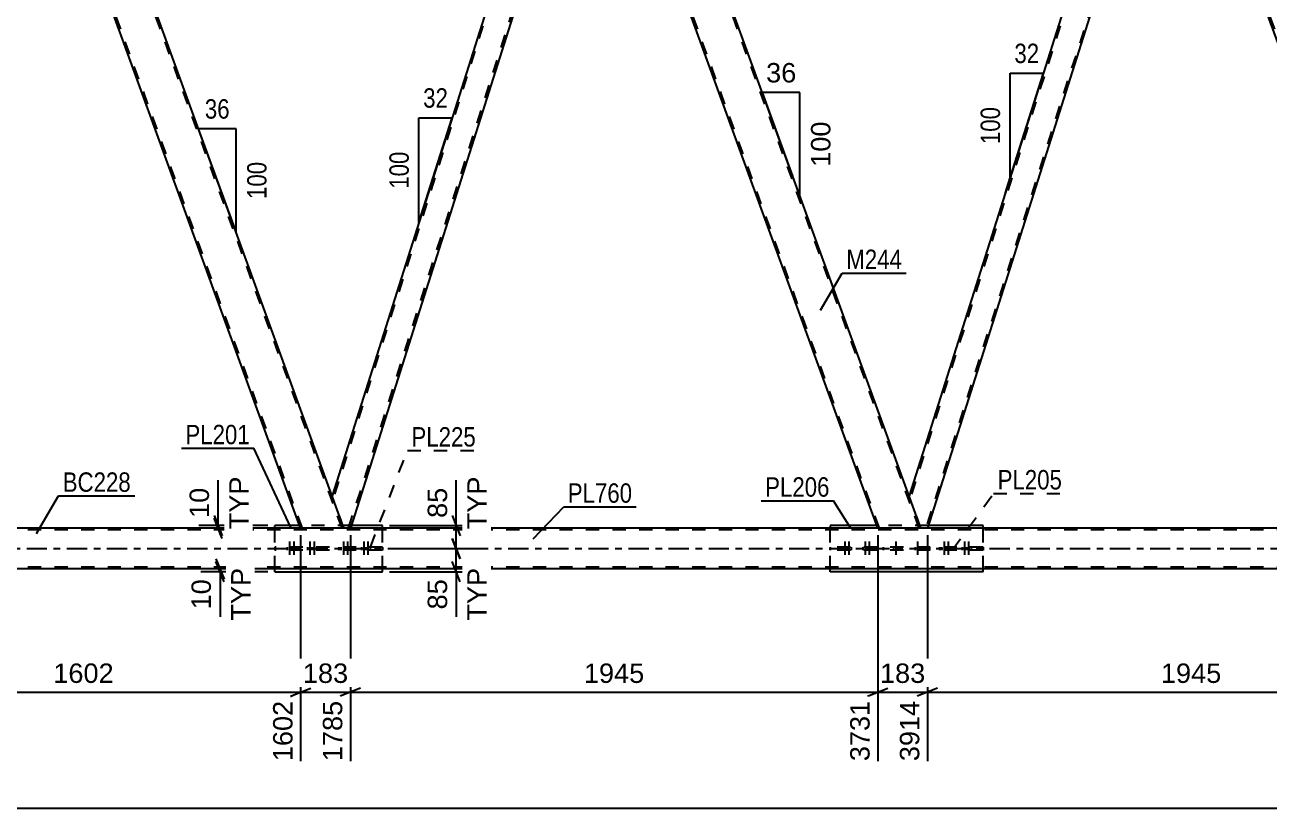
# Model space of a CAD drawing. Header units: millimetres. Extents: x -55 to 786, y -403 to 191.
# Drawn here: x 65.7 to 249.2, y -163.3 to -47.7 of the extents above; entities that cross this region are included whole.
import ezdxf

# ---------------------------------------------------------------- set-up
doc = ezdxf.new("R2010")
doc.units = ezdxf.units.MM
doc.linetypes.add('DXK_LINE_DOT2', pattern=[3.9198, 1.9599, -1.9599])
doc.linetypes.add('DXK_LINE_DOT3', pattern=[5.9187, 2.979, -0.9799, 0.9799, -0.9799])
doc.styles.add('Arial', font='ARIAL.TTF', dxfattribs={"height": 0.2})
doc.styles.add('Arial Narrow', font='ARIALN.TTF', dxfattribs={"height": 0.2})

# ---------------------------------------------------------------- blocks, each defined once
blk = doc.blocks.new('Part-318883748-3147 - 3033')
at = {"color": 7, "linetype": 'DXK_LINE_DOT2'}
for p, q in [((722.69, -122.24), (42.27, -122.21)), ((112.74, -121.98), (106.35, -121.98)), ((197.87, -121.98), (191.49, -121.98)), ((722.69, -127.76), (42.27, -127.73))]:
    blk.add_line(p, q, dxfattribs=at)
at = {"color": 2, "linetype": 'Continuous'}
for p, q in [((106.35, -121.98), (46.27, -121.97)), ((191.49, -121.98), (112.74, -121.98)), ((276.62, -121.98), (197.87, -121.98)), ((722.69, -128), (46.27, -127.97))]:
    blk.add_line(p, q, dxfattribs=at)
at = {"color": 7, "linetype": 'DXK_LINE_DOT3'}
blk.add_line((42.27, -124.97), (722.69, -125), dxfattribs=at)
blk = doc.blocks.new('Bolt-318883748-3121 - 3033')
at = {"color": 1, "linetype": 'DXK_LINE_DOT2'}
for p, q in [((104.35, -124.74), (104.35, -125.22)), ((104.71, -123.94), (104.71, -126.94)), ((105, -124.74), (105, -125.22)), ((105.07, -124.74), (105.07, -125.22)), ((105.36, -123.94), (105.36, -126.94)), ((105.72, -124.74), (105.72, -125.22)), ((107.34, -124.74), (107.34, -125.22)), ((107.7, -123.94), (107.7, -126.94)), ((107.98, -124.74), (107.98, -125.22)), ((108.06, -124.74), (108.06, -125.22)), ((108.35, -123.94), (108.34, -126.94)), ((108.7, -124.74), (108.7, -125.22))]:
    blk.add_line(p, q, dxfattribs=at)
blk = doc.blocks.new('Part-318883748-3152 - 3033')
at = {"color": 2, "linetype": 'Continuous'}
for p, q in [((106.21, -121.58), (102.53, -121.58)), ((102.53, -121.98), (102.53, -121.58)), ((118.44, -121.58), (113.81, -121.58)), ((118.44, -121.98), (118.44, -121.58)), ((102.53, -128.38), (102.53, -127.98)), ((102.53, -128.38), (118.44, -128.38)), ((118.44, -128.38), (118.44, -127.98))]:
    blk.add_line(p, q, dxfattribs=at)
at = {"color": 7, "linetype": 'DXK_LINE_DOT2'}
for p, q in [((102.53, -127.98), (102.53, -121.98)), ((113.81, -121.58), (106.21, -121.58)), ((118.44, -127.98), (118.44, -121.98))]:
    blk.add_line(p, q, dxfattribs=at)
blk = doc.blocks.new('Bolt-318883748-3290 - 3033')
at = {"color": 1, "linetype": 'DXK_LINE_DOT2'}
for p, q in [((186.26, -124.74), (186.26, -125.22)), ((186.62, -123.94), (186.62, -126.94)), ((186.86, -124.74), (186.86, -125.22)), ((186.98, -124.74), (186.98, -125.22)), ((187.22, -123.94), (187.22, -126.94)), ((187.58, -124.74), (187.58, -125.22)), ((189.28, -124.74), (189.28, -125.22)), ((189.64, -123.94), (189.64, -126.94)), ((189.88, -124.74), (189.88, -125.22)), ((190, -124.74), (190, -125.22)), ((190.24, -123.94), (190.24, -126.94)), ((190.6, -124.74), (190.6, -125.22))]:
    blk.add_line(p, q, dxfattribs=at)
blk = doc.blocks.new('Bolt-318883748-3291 - 3033')
at = {"color": 1, "linetype": 'DXK_LINE_DOT2'}
for p, q in [((193.8, -124.74), (193.8, -125.22)), ((193.8, -124.74), (193.8, -125.22)), ((194.16, -123.94), (194.16, -126.94)), ((194.16, -123.94), (194.16, -126.94)), ((194.52, -124.74), (194.52, -125.22)), ((194.52, -124.74), (194.52, -125.22)), ((197, -124.74), (197, -125.22)), ((197, -124.74), (197, -125.22)), ((197.36, -123.94), (197.36, -126.94)), ((197.36, -123.94), (197.36, -126.94)), ((197.72, -124.74), (197.72, -125.22)), ((197.72, -124.74), (197.72, -125.22))]:
    blk.add_line(p, q, dxfattribs=at)
blk = doc.blocks.new('Bolt-318883748-3354 - 3033')
at = {"color": 1, "linetype": 'DXK_LINE_DOT2'}
for p, q in [((200.92, -124.74), (200.92, -125.22)), ((201.28, -123.94), (201.28, -126.94)), ((201.52, -124.74), (201.52, -125.22)), ((201.64, -124.74), (201.64, -125.22)), ((201.88, -123.94), (201.88, -126.94)), ((202.24, -124.74), (202.24, -125.22)), ((203.94, -124.74), (203.94, -125.22)), ((204.3, -123.94), (204.3, -126.94)), ((204.54, -124.74), (204.54, -125.22)), ((204.66, -124.74), (204.66, -125.22)), ((204.9, -123.94), (204.9, -126.94)), ((205.26, -124.74), (205.26, -125.22))]:
    blk.add_line(p, q, dxfattribs=at)
blk = doc.blocks.new('Part-318883748-3302 - 3033')
at = {"color": 7, "linetype": 'DXK_LINE_DOT2'}
for p, q in [((118.44, -124.74), (102.53, -124.74)), ((102.53, -124.74), (102.53, -125.22)), ((108.98, -124.74), (108.98, -125.22)), ((112.03, -125.22), (112.03, -124.74)), ((118.44, -124.74), (118.44, -125.22)), ((118.44, -125.22), (102.53, -125.22))]:
    blk.add_line(p, q, dxfattribs=at)
blk = doc.blocks.new('Part-318883748-3318 - 3033')
at = {"color": 7, "linetype": 'DXK_LINE_DOT2'}
for p, q in [((207.06, -124.74), (184.46, -124.74)), ((184.46, -124.74), (184.46, -125.22)), ((190.86, -124.74), (190.86, -125.22)), ((192.36, -125.22), (192.36, -124.74)), ((199.16, -125.22), (199.16, -124.74)), ((200.65, -125.22), (200.65, -124.74)), ((207.06, -124.74), (207.06, -125.22)), ((207.06, -125.22), (184.46, -125.22))]:
    blk.add_line(p, q, dxfattribs=at)
blk = doc.blocks.new('Part-318883748-3444 - 3033')
at = {"color": 2, "linetype": 'Continuous'}
for p, q in [((191.49, -121.98), (148.19, -3)), ((148.19, -3), (154.57, -3)), ((197.87, -121.98), (154.57, -3)), ((197.83, -121.98), (191.49, -121.98)), ((197.87, -121.98), (197.83, -121.98))]:
    blk.add_line(p, q, dxfattribs=at)
at = {"color": 7, "linetype": 'DXK_LINE_DOT2'}
for p, q in [((191.74, -121.98), (148.44, -3)), ((197.62, -121.98), (154.32, -3))]:
    blk.add_line(p, q, dxfattribs=at)
blk = doc.blocks.new('Part-318883748-3449 - 3033')
at = {"color": 2, "linetype": 'Continuous'}
for p, q in [((106.35, -121.98), (63.05, -3)), ((63.05, -3), (69.44, -3)), ((112.74, -121.98), (69.44, -3)), ((112.7, -121.98), (106.35, -121.98)), ((112.74, -121.98), (112.7, -121.98))]:
    blk.add_line(p, q, dxfattribs=at)
at = {"color": 7, "linetype": 'DXK_LINE_DOT2'}
for p, q in [((106.61, -121.98), (63.31, -3)), ((112.48, -121.98), (69.18, -3))]:
    blk.add_line(p, q, dxfattribs=at)
blk = doc.blocks.new('Part-318883748-3535 - 3033')
at = {"color": 2, "linetype": 'Continuous'}
for p, q in [((191.34, -121.58), (184.46, -121.58)), ((184.46, -121.58), (184.46, -121.98)), ((207.06, -121.58), (198.95, -121.58)), ((207.06, -121.98), (207.06, -121.58)), ((184.46, -128.38), (184.46, -127.98)), ((207.06, -128.38), (184.46, -128.38)), ((207.06, -128.38), (207.06, -127.98))]:
    blk.add_line(p, q, dxfattribs=at)
at = {"color": 7, "linetype": 'DXK_LINE_DOT2'}
for p, q in [((184.46, -127.98), (184.46, -121.98)), ((198.95, -121.58), (191.34, -121.58)), ((207.06, -127.98), (207.06, -121.98))]:
    blk.add_line(p, q, dxfattribs=at)
blk = doc.blocks.new('Part-318883748-3555 - 3033')
at = {"color": 2, "linetype": 'Continuous'}
for p, q in [((276.62, -121.98), (233.32, -3)), ((233.32, -3), (239.7, -3)), ((283.01, -121.98), (239.7, -3)), ((282.97, -121.98), (276.62, -121.98)), ((283.01, -121.98), (282.97, -121.98))]:
    blk.add_line(p, q, dxfattribs=at)
at = {"color": 7, "linetype": 'DXK_LINE_DOT2'}
for p, q in [((276.88, -121.98), (233.57, -3)), ((282.75, -121.98), (239.45, -3))]:
    blk.add_line(p, q, dxfattribs=at)
blk = doc.blocks.new('Part-318883748-3601 - 3033')
at = {"color": 2, "linetype": 'Continuous'}
for p, q in [((232.36, -3), (196.14, -117.21)), ((235.05, -7.75), (198.82, -121.98))]:
    blk.add_line(p, q, dxfattribs=at)
at = {"color": 7, "linetype": 'DXK_LINE_DOT2'}
for p, q in [((232.61, -3), (196.27, -117.58)), ((233.32, -3), (232.36, -3)), ((233.32, -3), (235.05, -7.75)), ((234.91, -7.38), (198.57, -121.98)), ((197.87, -121.98), (196.14, -117.21)), ((198.82, -121.98), (197.87, -121.98))]:
    blk.add_line(p, q, dxfattribs=at)
blk = doc.blocks.new('Part-318883748-3606 - 3033')
at = {"color": 2, "linetype": 'Continuous'}
for p, q in [((147.22, -3), (111, -117.21)), ((149.91, -7.75), (113.69, -121.98))]:
    blk.add_line(p, q, dxfattribs=at)
at = {"color": 7, "linetype": 'DXK_LINE_DOT2'}
for p, q in [((147.47, -3), (111.14, -117.58)), ((148.19, -3), (147.22, -3)), ((148.19, -3), (149.91, -7.75)), ((113.43, -121.98), (149.78, -7.38)), ((112.74, -121.98), (111, -117.21)), ((113.69, -121.98), (112.74, -121.98))]:
    blk.add_line(p, q, dxfattribs=at)
blk = doc.blocks.new('Bolt-318883748-3687 - 3033')
at = {"color": 1, "linetype": 'DXK_LINE_DOT2'}
for p, q in [((112.29, -124.74), (112.29, -125.22)), ((112.65, -123.94), (112.65, -126.94)), ((112.9, -124.74), (112.9, -125.22)), ((113.01, -124.74), (113.01, -125.22)), ((113.26, -123.94), (113.26, -126.94)), ((113.62, -124.74), (113.62, -125.22)), ((115.31, -124.74), (115.31, -125.22)), ((115.67, -123.94), (115.67, -126.94)), ((115.91, -124.74), (115.91, -125.22)), ((116.03, -124.74), (116.03, -125.22)), ((116.27, -123.94), (116.27, -126.94)), ((116.63, -124.74), (116.63, -125.22))]:
    blk.add_line(p, q, dxfattribs=at)
blk = doc.blocks.new('StraightDimension-318883748-4050 - 3033')
at = {"color": 7, "linetype": 'Continuous'}
for p, q in [((128.71, -123.48), (129.91, -126.48)), ((119.44, -124.98), (131.71, -124.98)), ((129.31, -128.38), (129.31, -124.98)), ((119.44, -128.38), (131.71, -128.38)), ((129.91, -129.88), (128.71, -126.88))]:
    blk.add_line(p, q, dxfattribs=at)
at = {"color": 0}
blk.add_wipeout([(128.56, -128.9), (124.36, -128.9), (124.36, -134.55), (128.56, -134.55)], dxfattribs=at)
at = {"color": 7, "linetype": 'Continuous'}
blk.add_line((129.31, -128.38), (129.31, -135.07), dxfattribs=at)
at = {"color": 3, "style": 'Arial'}
blk.add_text('85', height=2.865, rotation=90.0002, dxfattribs=at).set_placement((127.96, -133.95))
at = {"color": 0, "linetype": 'Continuous'}
blk.add_wipeout([(134.41, -127.24), (130.21, -127.24), (130.21, -136.21), (134.41, -136.21)], dxfattribs=at)
at = {"color": 7, "linetype": 'Continuous'}
blk.add_line((129.31, -128.38), (129.31, -135.07), dxfattribs=at)
at = {"color": 3, "linetype": 'Continuous', "style": 'Arial'}
blk.add_text('TYP', height=2.865, rotation=90.0002, dxfattribs=at).set_placement((133.81, -135.61))
blk = doc.blocks.new('StraightDimension-318883748-4297 - 3033')
at = {"color": 7, "linetype": 'Continuous'}
for p, q in [((106.35, -122.98), (106.35, -156.35)), ((42.27, -128.97), (42.27, -149.68)), ((43.77, -145.55), (40.77, -146.75)), ((42.27, -146.15), (106.35, -146.15)), ((104.85, -146.75), (107.85, -145.55))]:
    blk.add_line(p, q, dxfattribs=at)
at = {"color": 0}
blk.add_wipeout([(79.36, -145.4), (79.36, -141.2), (69.26, -141.2), (69.26, -145.4)], dxfattribs=at)
at = {"color": 0, "linetype": 'Continuous'}
for points in [[(41.67, -146.85), (37.47, -146.85), (37.47, -150.28), (41.67, -150.28)], [(105.75, -146.85), (101.55, -146.85), (101.55, -156.95), (105.75, -156.95)]]:
    blk.add_wipeout(points, dxfattribs=at)
at = {"color": 3, "style": 'Arial'}
blk.add_text('1602', height=2.865, dxfattribs=at).set_placement((69.86, -144.8))
at = {"color": 3, "linetype": 'Continuous', "style": 'Arial'}
for s, height, p in [('0', 2.87, (41.07, -149.68)), ('1602', 2.865, (105.15, -156.35))]:
    blk.add_text(s, height=height, rotation=90.0002, dxfattribs=at).set_placement(p)
blk = doc.blocks.new('AngleDimension-318883748-10701 - 3033')
at = {"color": 7, "linetype": 'Continuous'}
for p, q in [((211.03, -54.81), (215.93, -54.81)), ((211.03, -70.25), (215.93, -54.81)), ((211.03, -70.25), (211.03, -54.81)), ((210.32, -72.47), (211.03, -70.25))]:
    blk.add_line(p, q, dxfattribs=at)
at = {"color": 0}
for points in [[(215.91, -53.91), (215.91, -49.71), (211.05, -49.71), (211.05, -53.91)], [(210.13, -59.19), (205.93, -59.19), (205.93, -65.87), (210.13, -65.87)]]:
    blk.add_wipeout(points, dxfattribs=at)
at = {"color": 3, "style": 'Arial Narrow'}
blk.add_text('32', height=2.863, dxfattribs=at).set_placement((211.65, -53.31))
blk.add_text('100', height=2.863, rotation=90.0002, dxfattribs=at).set_placement((209.53, -65.27))
blk = doc.blocks.new('AngleDimension-318883748-10673 - 3033')
at = {"color": 7, "linetype": 'Continuous'}
for p, q in [((96.21, -76.56), (91.28, -63.01)), ((96.82, -63.01), (91.28, -63.01)), ((96.82, -78.24), (91.28, -63.01)), ((96.82, -78.24), (96.82, -63.01))]:
    blk.add_line(p, q, dxfattribs=at)
at = {"color": 0}
for points in [[(96.48, -62.11), (96.48, -57.91), (91.62, -57.91), (91.62, -62.11)], [(101.92, -67.28), (97.72, -67.28), (97.72, -73.97), (101.92, -73.97)]]:
    blk.add_wipeout(points, dxfattribs=at)
at = {"color": 3, "style": 'Arial Narrow'}
blk.add_text('36', height=2.863, dxfattribs=at).set_placement((92.22, -61.51))
blk.add_text('100', height=2.863, rotation=90.0002, dxfattribs=at).set_placement((101.32, -73.37))
blk = doc.blocks.new('StraightDimension-318883748-4452 - 3033')
at = {"color": 7, "linetype": 'Continuous'}
for p, q in [((93.58, -120.08), (94.78, -123.08)), ((94.78, -123.48), (93.58, -120.48)), ((101.53, -121.58), (91.33, -121.58)), ((101.53, -121.98), (91.33, -121.98)), ((94.18, -121.98), (94.18, -121.58))]:
    blk.add_line(p, q, dxfattribs=at)
at = {"color": 0}
blk.add_wipeout([(93.43, -115.4), (89.23, -115.4), (89.23, -121.05), (93.43, -121.05)], dxfattribs=at)
at = {"color": 7, "linetype": 'Continuous'}
blk.add_line((94.18, -121.58), (94.18, -114.88), dxfattribs=at)
at = {"color": 3, "style": 'Arial'}
blk.add_text('10', height=2.865, rotation=90.0002, dxfattribs=at).set_placement((92.83, -120.45))
at = {"color": 0, "linetype": 'Continuous'}
blk.add_wipeout([(99.28, -113.74), (95.08, -113.74), (95.08, -122.72), (99.28, -122.72)], dxfattribs=at)
at = {"color": 7, "linetype": 'Continuous'}
blk.add_line((94.18, -121.58), (94.18, -114.88), dxfattribs=at)
at = {"color": 3, "linetype": 'Continuous', "style": 'Arial'}
blk.add_text('TYP', height=2.865, rotation=90.0002, dxfattribs=at).set_placement((98.68, -122.12))
blk = doc.blocks.new('StraightDimension-318883748-4041 - 3033')
at = {"color": 7, "linetype": 'Continuous'}
for p, q in [((128.71, -120.08), (129.91, -123.08)), ((119.44, -121.58), (131.71, -121.58)), ((129.31, -124.98), (129.31, -121.58)), ((129.91, -126.48), (128.71, -123.48)), ((119.44, -124.98), (131.71, -124.98))]:
    blk.add_line(p, q, dxfattribs=at)
at = {"color": 0}
blk.add_wipeout([(128.56, -115.41), (124.36, -115.41), (124.36, -121.05), (128.56, -121.05)], dxfattribs=at)
at = {"color": 7, "linetype": 'Continuous'}
blk.add_line((129.31, -121.58), (129.31, -114.88), dxfattribs=at)
at = {"color": 3, "style": 'Arial'}
blk.add_text('85', height=2.865, rotation=90.0002, dxfattribs=at).set_placement((127.96, -120.45))
at = {"color": 0, "linetype": 'Continuous'}
blk.add_wipeout([(134.41, -113.74), (130.21, -113.74), (130.21, -122.72), (134.41, -122.72)], dxfattribs=at)
at = {"color": 7, "linetype": 'Continuous'}
blk.add_line((129.31, -121.58), (129.31, -114.88), dxfattribs=at)
at = {"color": 3, "linetype": 'Continuous', "style": 'Arial'}
blk.add_text('TYP', height=2.865, rotation=90.0002, dxfattribs=at).set_placement((133.81, -122.12))
blk = doc.blocks.new('AngleDimension-318883748-4587 - 3033')
at = {"color": 7, "linetype": 'Continuous'}
for p, q in [((178.96, -70.01), (174.47, -57.67)), ((180.01, -57.67), (174.47, -57.67)), ((180.01, -72.9), (174.47, -57.67)), ((180.01, -72.9), (180.01, -57.67))]:
    blk.add_line(p, q, dxfattribs=at)
at = {"color": 0}
for points in [[(180.06, -56.77), (180.06, -52.57), (174.42, -52.57), (174.42, -56.77)], [(185.11, -61.35), (180.91, -61.35), (180.91, -69.22), (185.11, -69.22)]]:
    blk.add_wipeout(points, dxfattribs=at)
at = {"color": 3, "style": 'Arial'}
blk.add_text('36', height=2.865, dxfattribs=at).set_placement((175.02, -56.17))
blk.add_text('100', height=2.865, rotation=90.0002, dxfattribs=at).set_placement((184.51, -68.62))
blk = doc.blocks.new('StraightDimension-318883748-4201 - 3033')
at = {"color": 7, "linetype": 'Continuous'}
for p, q in [((198.82, -122.98), (198.82, -156.35)), ((276.62, -122.98), (276.62, -156.35)), ((200.32, -145.55), (197.32, -146.75)), ((198.82, -146.15), (276.62, -146.15)), ((275.12, -146.75), (278.12, -145.55))]:
    blk.add_line(p, q, dxfattribs=at)
at = {"color": 0}
blk.add_wipeout([(242.77, -145.4), (242.77, -141.2), (232.67, -141.2), (232.67, -145.4)], dxfattribs=at)
at = {"color": 0, "linetype": 'Continuous'}
blk.add_wipeout([(276.02, -146.85), (271.82, -146.85), (271.82, -156.95), (276.02, -156.95)], dxfattribs=at)
at = {"color": 3, "style": 'Arial'}
blk.add_text('1945', height=2.865, dxfattribs=at).set_placement((233.27, -144.8))
at = {"color": 3, "linetype": 'Continuous', "style": 'Arial'}
blk.add_text('5859', height=2.865, rotation=90.0002, dxfattribs=at).set_placement((275.42, -156.35))
blk = doc.blocks.new('StraightDimension-318883748-4225 - 3033')
at = {"color": 7, "linetype": 'Continuous'}
for p, q in [((191.49, -122.98), (191.49, -156.35)), ((198.82, -122.98), (198.82, -156.35)), ((189.99, -146.75), (192.99, -145.55)), ((191.49, -146.15), (198.82, -146.15)), ((200.32, -145.55), (197.32, -146.75))]:
    blk.add_line(p, q, dxfattribs=at)
at = {"color": 0}
blk.add_wipeout([(199.09, -145.4), (199.09, -141.2), (191.22, -141.2), (191.22, -145.4)], dxfattribs=at)
at = {"color": 0, "linetype": 'Continuous'}
blk.add_wipeout([(198.22, -146.85), (194.02, -146.85), (194.02, -156.95), (198.22, -156.95)], dxfattribs=at)
at = {"color": 3, "style": 'Arial'}
blk.add_text('183', height=2.865, dxfattribs=at).set_placement((191.82, -144.8))
at = {"color": 3, "linetype": 'Continuous', "style": 'Arial'}
blk.add_text('3914', height=2.865, rotation=90.0002, dxfattribs=at).set_placement((197.62, -156.35))
blk = doc.blocks.new('StraightDimension-318883748-4249 - 3033')
at = {"color": 7, "linetype": 'Continuous'}
for p, q in [((113.69, -122.98), (113.69, -156.35)), ((191.49, -122.98), (191.49, -156.35)), ((115.19, -145.55), (112.19, -146.75)), ((113.69, -146.15), (191.49, -146.15)), ((189.99, -146.75), (192.99, -145.55))]:
    blk.add_line(p, q, dxfattribs=at)
at = {"color": 0}
blk.add_wipeout([(157.63, -145.4), (157.63, -141.2), (147.54, -141.2), (147.54, -145.4)], dxfattribs=at)
at = {"color": 0, "linetype": 'Continuous'}
blk.add_wipeout([(190.89, -146.85), (186.69, -146.85), (186.69, -156.95), (190.89, -156.95)], dxfattribs=at)
at = {"color": 3, "style": 'Arial'}
blk.add_text('1945', height=2.865, dxfattribs=at).set_placement((148.14, -144.8))
at = {"color": 3, "linetype": 'Continuous', "style": 'Arial'}
blk.add_text('3731', height=2.865, rotation=90.0002, dxfattribs=at).set_placement((190.29, -156.35))
blk = doc.blocks.new('StraightDimension-318883748-4273 - 3033')
at = {"color": 7, "linetype": 'Continuous'}
for p, q in [((106.35, -122.98), (106.35, -156.35)), ((113.69, -122.98), (113.69, -156.35)), ((104.85, -146.75), (107.85, -145.55)), ((106.35, -146.15), (113.69, -146.15)), ((115.19, -145.55), (112.19, -146.75))]:
    blk.add_line(p, q, dxfattribs=at)
at = {"color": 0}
blk.add_wipeout([(113.95, -145.4), (113.95, -141.2), (106.08, -141.2), (106.08, -145.4)], dxfattribs=at)
at = {"color": 0, "linetype": 'Continuous'}
blk.add_wipeout([(113.09, -146.85), (108.89, -146.85), (108.89, -156.95), (113.09, -156.95)], dxfattribs=at)
at = {"color": 3, "style": 'Arial'}
blk.add_text('183', height=2.865, dxfattribs=at).set_placement((106.68, -144.8))
at = {"color": 3, "linetype": 'Continuous', "style": 'Arial'}
blk.add_text('1785', height=2.865, rotation=90.0002, dxfattribs=at).set_placement((112.49, -156.35))
blk = doc.blocks.new('StraightDimension-318883748-4435 - 3033')
at = {"color": 7, "linetype": 'Continuous'}
for p, q in [((93.86, -126.48), (95.06, -129.48)), ((101.53, -127.98), (91.61, -127.98)), ((101.53, -128.38), (91.61, -128.38)), ((95.06, -129.88), (93.86, -126.88)), ((94.46, -128.38), (94.46, -127.98))]:
    blk.add_line(p, q, dxfattribs=at)
at = {"color": 0}
blk.add_wipeout([(93.71, -128.9), (89.51, -128.9), (89.51, -134.55), (93.71, -134.55)], dxfattribs=at)
at = {"color": 7, "linetype": 'Continuous'}
blk.add_line((94.46, -128.38), (94.46, -135.07), dxfattribs=at)
at = {"color": 3, "style": 'Arial'}
blk.add_text('10', height=2.865, rotation=90.0002, dxfattribs=at).set_placement((93.11, -133.95))
at = {"color": 0, "linetype": 'Continuous'}
blk.add_wipeout([(99.56, -127.24), (95.36, -127.24), (95.36, -136.21), (99.56, -136.21)], dxfattribs=at)
at = {"color": 7, "linetype": 'Continuous'}
blk.add_line((94.46, -128.38), (94.46, -135.07), dxfattribs=at)
at = {"color": 3, "linetype": 'Continuous', "style": 'Arial'}
blk.add_text('TYP', height=2.865, rotation=90.0002, dxfattribs=at).set_placement((98.96, -135.61))
blk = doc.blocks.new('StraightDimension-318883748-4494 - 3033')
at = {"color": 7, "linetype": 'Continuous'}
blk.add_line((-0.64, -163.28), (735.59, -163.28), dxfattribs=at)
blk = doc.blocks.new('AngleDimension-318883748-10687 - 3033')
at = {"color": 7, "linetype": 'Continuous'}
for p, q in [((123.81, -61.39), (128.7, -61.39)), ((123.81, -76.83), (128.7, -61.39)), ((123.81, -76.83), (123.81, -61.39)), ((124.09, -75.95), (123.81, -76.83))]:
    blk.add_line(p, q, dxfattribs=at)
at = {"color": 0}
for points in [[(128.68, -60.49), (128.68, -56.29), (123.83, -56.29), (123.83, -60.49)], [(122.91, -65.77), (118.71, -65.77), (118.71, -72.46), (122.91, -72.46)]]:
    blk.add_wipeout(points, dxfattribs=at)
at = {"color": 3, "style": 'Arial Narrow'}
blk.add_text('32', height=2.863, dxfattribs=at).set_placement((124.43, -59.89))
blk.add_text('100', height=2.863, rotation=90.0002, dxfattribs=at).set_placement((122.31, -71.86))
blk = doc.blocks.new('Mark-318883748-3531 - 3033')
at = {"color": 0}
blk.add_wipeout([(184.38, -117.31), (184.38, -114.31), (174.88, -114.31), (174.88, -117.31)], dxfattribs=at)
blk.add_wipeout([(184.38, -117.31), (184.38, -114.31), (174.88, -114.31), (174.88, -117.31)], dxfattribs=at)
at = {"color": 30, "linetype": 'Continuous'}
for p in [(174.28, -117.91), (187.49, -121.93)]:
    blk.add_line(p, (184.98, -117.91), dxfattribs=at)
at = {"color": 3, "style": 'Arial Narrow'}
blk.add_text('PL206', height=2.863, dxfattribs=at).set_placement((174.88, -117.31))
blk = doc.blocks.new('Mark-318883748-3148 - 3033')
at = {"color": 0}
blk.add_wipeout([(98.85, -109.57), (98.85, -106.57), (89.35, -106.57), (89.35, -109.57)], dxfattribs=at)
blk.add_wipeout([(98.85, -109.57), (98.85, -106.57), (89.35, -106.57), (89.35, -109.57)], dxfattribs=at)
at = {"color": 30, "linetype": 'Continuous'}
for p in [(88.75, -110.17), (104.89, -121.87)]:
    blk.add_line(p, (99.45, -110.17), dxfattribs=at)
at = {"color": 3, "style": 'Arial Narrow'}
blk.add_text('PL201', height=2.863, dxfattribs=at).set_placement((89.35, -109.57))
blk = doc.blocks.new('Mark-318883748-3143 - 3033')
at = {"color": 0}
blk.add_wipeout([(81.3, -116.59), (81.3, -113.59), (71.25, -113.59), (71.25, -116.59)], dxfattribs=at)
blk.add_wipeout([(81.3, -116.59), (81.3, -113.59), (71.25, -113.59), (71.25, -116.59)], dxfattribs=at)
at = {"color": 30, "linetype": 'Continuous'}
for p, q in [((67.39, -122.76), (70.65, -117.19)), ((70.65, -117.19), (81.9, -117.19))]:
    blk.add_line(p, q, dxfattribs=at)
at = {"color": 3, "style": 'Arial Narrow'}
blk.add_text('BC228', height=2.863, dxfattribs=at).set_placement((71.25, -116.59))
blk = doc.blocks.new('Mark-318883748-3298 - 3033')
at = {"color": 0}
blk.add_wipeout([(132.2, -109.91), (132.2, -106.91), (122.7, -106.91), (122.7, -109.91)], dxfattribs=at)
blk.add_wipeout([(132.2, -109.91), (132.2, -106.91), (122.7, -106.91), (122.7, -109.91)], dxfattribs=at)
at = {"color": 30, "linetype": 'DXK_LINE_DOT2'}
for p, q in [((116.65, -124.74), (122.1, -110.51)), ((122.1, -110.51), (132.8, -110.51))]:
    blk.add_line(p, q, dxfattribs=at)
at = {"color": 3, "style": 'Arial Narrow'}
blk.add_text('PL225', height=2.863, dxfattribs=at).set_placement((122.7, -109.91))
blk = doc.blocks.new('Mark-318883748-3314 - 3033')
at = {"color": 0}
blk.add_wipeout([(218.68, -116.24), (218.68, -113.24), (209.18, -113.24), (209.18, -116.24)], dxfattribs=at)
blk.add_wipeout([(218.68, -116.24), (218.68, -113.24), (209.18, -113.24), (209.18, -116.24)], dxfattribs=at)
at = {"color": 30, "linetype": 'DXK_LINE_DOT2'}
for p, q in [((202.52, -125.11), (208.58, -116.84)), ((208.58, -116.84), (219.28, -116.84))]:
    blk.add_line(p, q, dxfattribs=at)
at = {"color": 3, "style": 'Arial Narrow'}
blk.add_text('PL205', height=2.863, dxfattribs=at).set_placement((209.18, -116.24))
blk = doc.blocks.new('Mark-318883748-3440 - 3033')
at = {"color": 0}
blk.add_wipeout([(195.07, -83.71), (195.07, -80.71), (186.85, -80.71), (186.85, -83.71)], dxfattribs=at)
blk.add_wipeout([(195.07, -83.71), (195.07, -80.71), (186.85, -80.71), (186.85, -83.71)], dxfattribs=at)
at = {"color": 30, "linetype": 'Continuous'}
for p, q in [((183.03, -89.79), (186.25, -84.31)), ((186.25, -84.31), (195.67, -84.31))]:
    blk.add_line(p, q, dxfattribs=at)
at = {"color": 3, "style": 'Arial Narrow'}
blk.add_text('M244', height=2.863, dxfattribs=at).set_placement((186.85, -83.71))
blk = doc.blocks.new('Mark-318883748-3713 - 3033')
at = {"color": 0, "linetype": 'Continuous'}
blk.add_wipeout([(155.27, -118.21), (155.27, -115.21), (145.76, -115.21), (145.76, -118.21)], dxfattribs=at)
blk.add_wipeout([(155.27, -118.21), (155.27, -115.21), (145.76, -115.21), (145.76, -118.21)], dxfattribs=at)
at = {"color": 30, "linetype": 'Continuous'}
for p, q in [((140.66, -123.55), (145.16, -118.81)), ((145.16, -118.81), (155.87, -118.81))]:
    blk.add_line(p, q, dxfattribs=at)
at = {"color": 3, "linetype": 'Continuous', "style": 'Arial Narrow'}
blk.add_text('PL760', height=2.863, dxfattribs=at).set_placement((145.76, -118.21))

msp = doc.modelspace()

# ---------------------------------------------------------------- block references
for name in ['Part-318883748-3449 - 3033', 'Part-318883748-3606 - 3033', 'Part-318883748-3444 - 3033', 'Part-318883748-3601 - 3033', 'Part-318883748-3555 - 3033', 'Part-318883748-3147 - 3033', 'Part-318883748-3152 - 3033', 'Part-318883748-3535 - 3033', 'Part-318883748-3302 - 3033', 'Bolt-318883748-3121 - 3033', 'Bolt-318883748-3687 - 3033', 'Part-318883748-3318 - 3033', 'Bolt-318883748-3290 - 3033', 'Bolt-318883748-3291 - 3033', 'Bolt-318883748-3354 - 3033']:
    msp.add_blockref(name, (0, 0))

# ---------------------------------------------------------------- next in the draw order: block references
for name in ['AngleDimension-318883748-10701 - 3033', 'AngleDimension-318883748-4587 - 3033', 'AngleDimension-318883748-10673 - 3033', 'StraightDimension-318883748-4297 - 3033', 'StraightDimension-318883748-4201 - 3033', 'StraightDimension-318883748-4050 - 3033']:
    msp.add_blockref(name, (0, 0))

# ---------------------------------------------------------------- next in the draw order: block references
for name in ['StraightDimension-318883748-4452 - 3033', 'StraightDimension-318883748-4041 - 3033', 'StraightDimension-318883748-4225 - 3033', 'StraightDimension-318883748-4435 - 3033']:
    msp.add_blockref(name, (0, 0))

# ---------------------------------------------------------------- next in the draw order: block references
msp.add_blockref('StraightDimension-318883748-4249 - 3033', (0, 0))

# ---------------------------------------------------------------- next in the draw order: block references
msp.add_blockref('StraightDimension-318883748-4273 - 3033', (0, 0))

# ---------------------------------------------------------------- next in the draw order: block references
msp.add_blockref('StraightDimension-318883748-4494 - 3033', (0, 0))

# ---------------------------------------------------------------- next in the draw order: block references
for name in ['AngleDimension-318883748-10687 - 3033', 'Mark-318883748-3440 - 3033', 'Mark-318883748-3148 - 3033', 'Mark-318883748-3298 - 3033', 'Mark-318883748-3143 - 3033', 'Mark-318883748-3314 - 3033', 'Mark-318883748-3713 - 3033', 'Mark-318883748-3531 - 3033']:
    msp.add_blockref(name, (0, 0))

doc.saveas('drawing.dxf')
